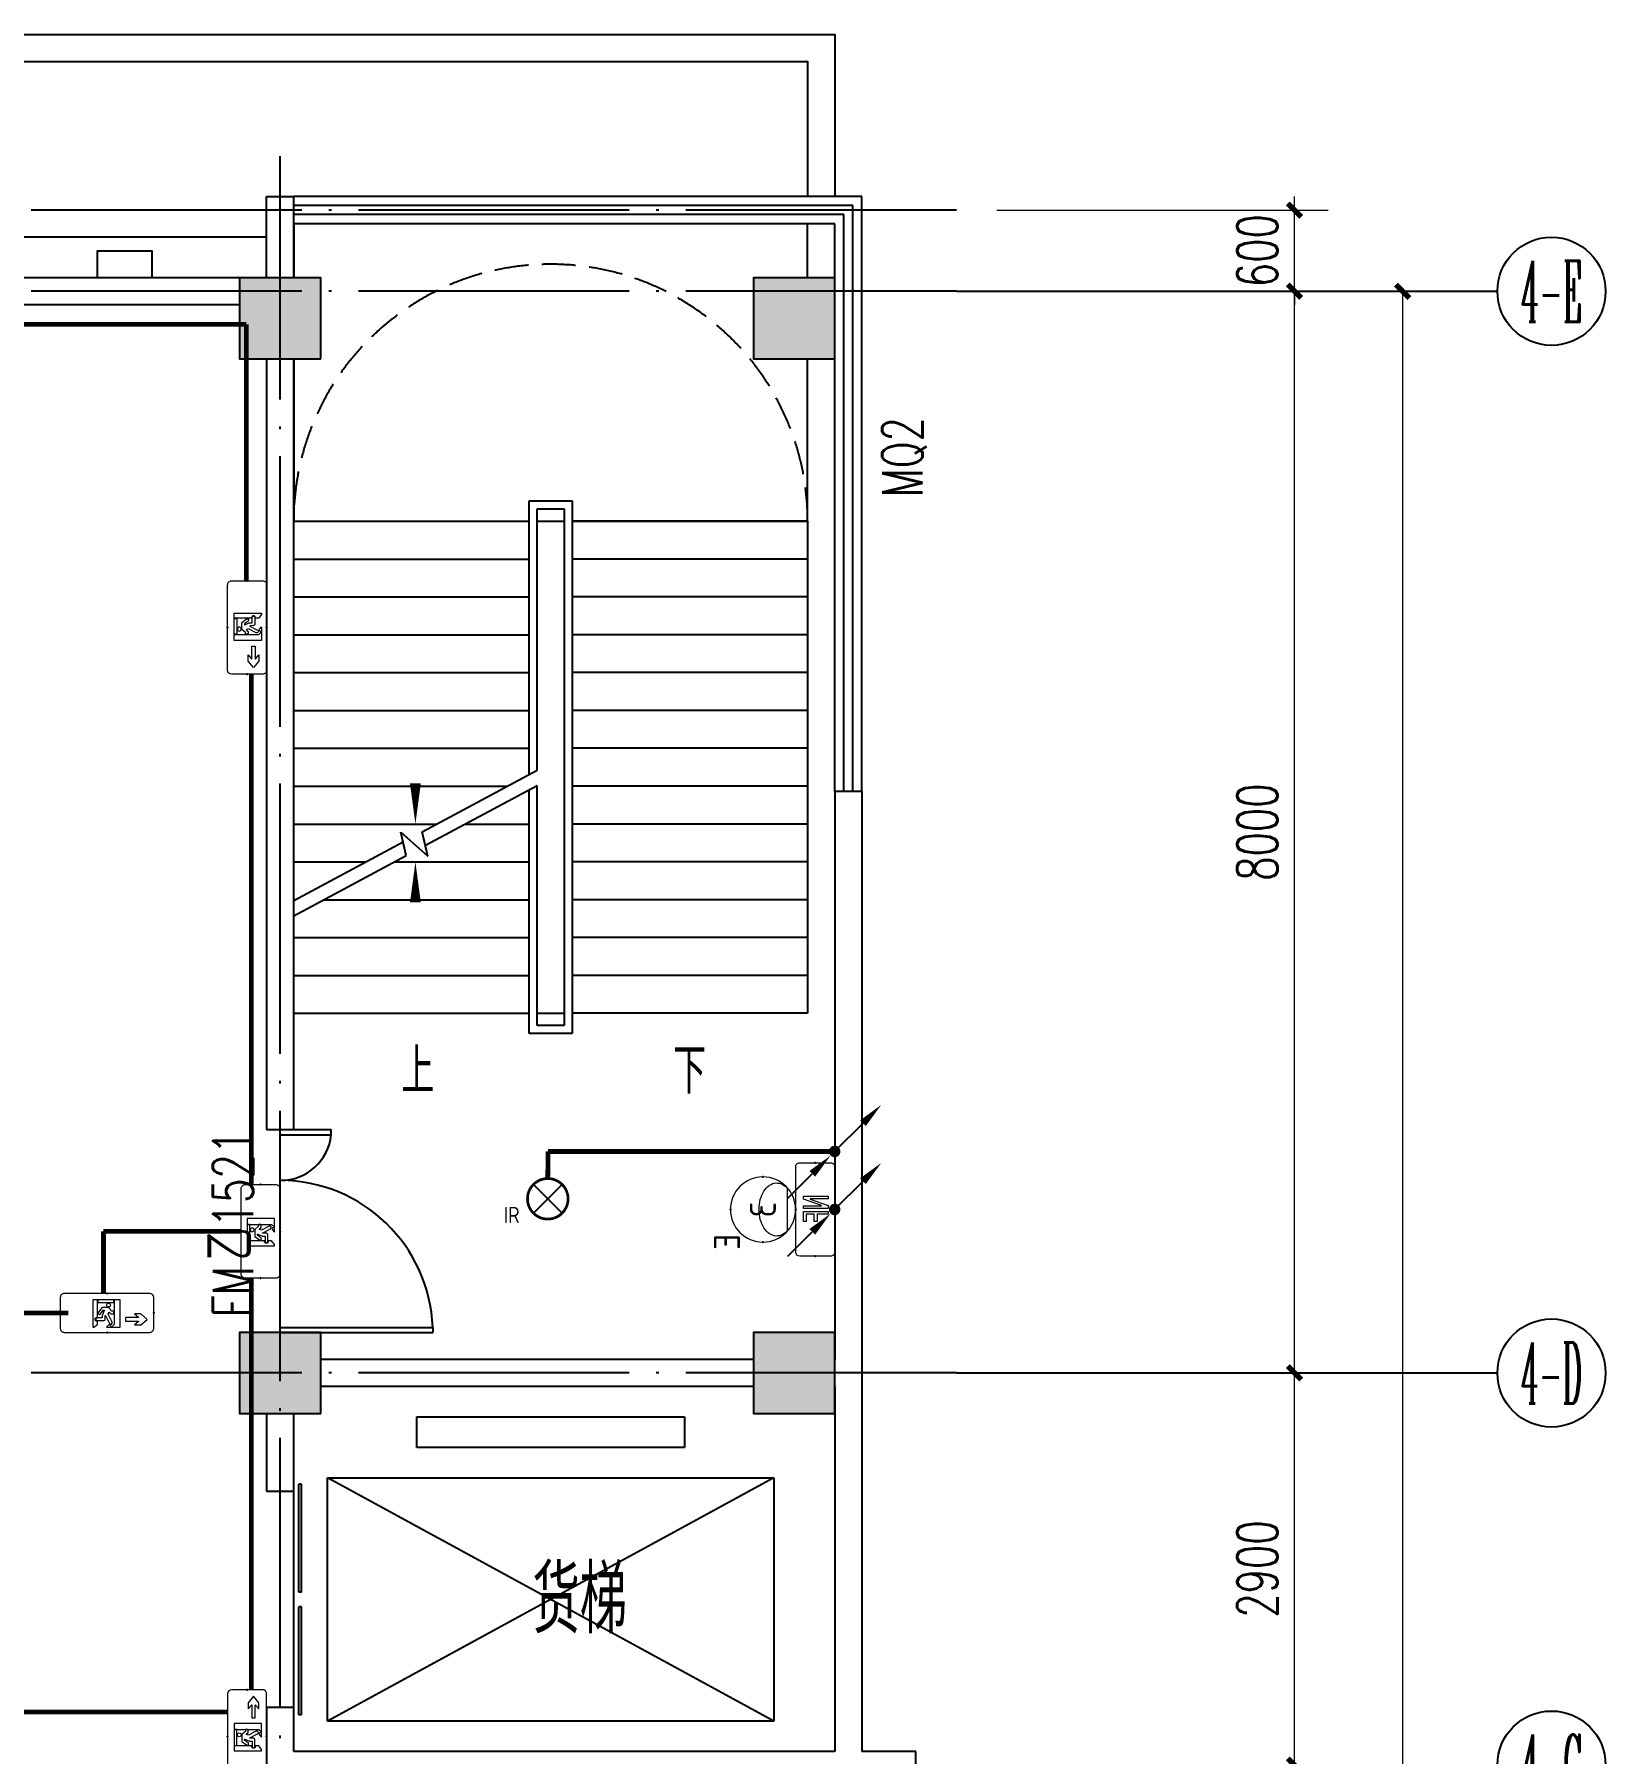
# Model space of a CAD drawing. Extents: x -124594 to 516503, y -3148 to 203159.
# Drawn here: x 142841 to 154458, y 107976 to 120691 of the extents above; entities that cross this region are included whole.
import ezdxf
from ezdxf.enums import TextEntityAlignment as Align

# ---------------------------------------------------------------- set-up
doc = ezdxf.new("R2010")
doc.units = 0
doc.header["$LTSCALE"] = 1000
doc.header["$MEASUREMENT"] = 0
doc.linetypes.add('DASH', pattern=[0.35, 0.25, -0.1])
doc.linetypes.add('DOTE', pattern=[2.42, 2, -0.2, 0.02, -0.2])
for name, color, linetype in [('AXIS', 3, 'Continuous'), ('AXIS_TEXT', 7, 'Continuous'), ('COLUMN', 9, 'Continuous'), ('CURTWALL', 4, 'Continuous'), ('DIM_SYMB', 3, 'Continuous'), ('DOOR_FIRE', 4, 'Continuous'), ('DOOR_FIRE_TEXT', 7, 'Continuous'), ('EQUIP-消防', 3, 'Continuous'), ('EQUIP-照明', 3, 'Continuous'), ('J-AXIS-轴线', 1, 'DOTE'), ('J-DOOR-门', 8, 'Continuous'), ('J-STAIR-楼梯', 142, 'Continuous'), ('J-STAIR-电梯', 142, 'Continuous'), ('J-WALL-墙体', 2, 'Continuous'), ('LWIRE', 4, 'Continuous'), ('PUB_HATCH', 8, 'Continuous'), ('PUB_TEXT', 7, 'Continuous'), ('WINDOW_TEXT', 7, 'Continuous'), ('WIRE-应急', 1, 'DASH'), ('WIRE-照明', 1, 'Continuous'), ('外墙装饰线', 181, 'Continuous'), ('装饰柱', 7, 'Continuous')]:
    doc.layers.add(name, color=color, linetype=linetype)
doc.layers.add('建筑底图', color=8, linetype='Continuous', lineweight=5)
doc.styles.add('_TCH_AXIS', font='COMPLEX', dxfattribs={"bigfont": 'GBCBIG'})
doc.styles.add('_TCH_DIM', font='SIMPLEX', dxfattribs={"bigfont": 'GBCBIG'})
doc.styles.add('_TCH_DIM_T3', font='SIMPLEX', dxfattribs={"width": 0.705882, "bigfont": 'GBCBIG'})
doc.styles.add('_TCH_WINDOW', font='SIMPLEX', dxfattribs={"height": 3.5, "bigfont": 'GBCBIG'})
doc.styles.add('_TEL_ATTDEF', font='GBENOR', dxfattribs={"width": 0.8, "height": 3, "bigfont": 'GBCBIG'})
doc.styles.add('_TEL_DIM', font='SIMPLEX', dxfattribs={"width": 0.8, "height": 3.5, "bigfont": 'HZTXT'})
doc.styles.add('COMPLEX', font='COMPLEX')
doc.styles.add('HZ', font='simplex.shx', dxfattribs={"width": 0.7, "bigfont": 'hztxt.shx'})
doc.styles.get("Standard").update_dxf_attribs({"font": 'gbenor.shx', "bigfont": 'gbcbig.shx'})
doc.dimstyles.new('_TCH_ARCH&&100', dxfattribs={"dimtxt": 297.5, "dimasz": 100, "dimexe": 250, "dimexo": 300, "dimgap": 126.25, "dimtad": 1, "dimdec": 0, "dimzin": 0, "dimdsep": 46, "dimtxsty": '_TCH_DIM_T3', "dimblk": 'ARCHTICK', "dimcen": 0.09, "dimclrt": 7, "dimazin": 2, "dimtfac": 1, "dimtdec": 0, "dimtix": 1, "dimtmove": 2, "dimatfit": 3, "dimfxl": 1, "dimtolj": 1, "dimtzin": 0, "dimarcsym": 0})

# ---------------------------------------------------------------- blocks, each defined once
blk = doc.blocks.new('_FZH')
blk.add_lwpolyline([(-0.5, -0.5), (0.5, -0.5), (0.5, 0.5), (-0.5, 0.5)], close=True)
at = {"layer": 'PUB_HATCH'}
blk.add_solid([(-0.5, -0.5), (0.5, -0.5), (-0.5, 0.5), (0.5, 0.5)], dxfattribs=at)
blk = doc.blocks.new('_AXISO')
blk.add_circle((0, 0), 0.5)
at = {"layer": 'AXIS_TEXT', "style": 'COMPLEX', "width": 1.041667}
blk.add_attdef('A', text='', height=0.56, dxfattribs=at).set_placement((-0.25, -0.28), (0.25, -0.28), align=Align.FIT)
blk = doc.blocks.new('_ArchTick')
at = {"color": 0, "linetype": 'ByBlock', "const_width": 0.4}
blk.add_lwpolyline([(-0.5, -0.5), (0.5, 0.5)], dxfattribs=at)
blk = doc.blocks.new('*D168')
at = {"layer": 'AXIS', "color": 0, "lineweight": -2, "transparency": 16777216}
for p, q in [((149958, 118791), (153208, 118791)), ((152958, 94791), (152958, 118791)), ((149958, 94791), (153208, 94791))]:
    blk.add_line(p, q, dxfattribs=at)
at = {"layer": 'Defpoints', "color": 0, "transparency": 16777216}
for p in [(149658, 118791), (152958, 118791), (149658, 94791)]:
    blk.add_point(p, dxfattribs=at)
at = {"layer": 'AXIS', "color": 0, "lineweight": -2, "transparency": 16777216, "xscale": 100, "yscale": 100, "zscale": 100}
for p, rotation in [((152958, 118791), 90), ((152958, 94791), 270)]:
    blk.add_blockref('_ArchTick', p, dxfattribs=dict(at, rotation=rotation))
at = {"layer": 'AXIS', "color": 7, "transparency": 16777216, "insert": (152683, 106791), "char_height": 297.5, "attachment_point": 5, "rotation": 90, "style": '_TCH_DIM_T3'}
blk.add_mtext('\\A1;24000', dxfattribs=at)
blk = doc.blocks.new('*D173')
at = {"layer": 'AXIS', "color": 0, "lineweight": -2, "transparency": 16777216}
for p, q in [((149958, 110791), (152408, 110791)), ((152158, 107891), (152158, 110791)), ((149958, 107891), (152408, 107891))]:
    blk.add_line(p, q, dxfattribs=at)
at = {"layer": 'Defpoints', "color": 0, "transparency": 16777216}
for p in [(149658, 110791), (152158, 110791), (149658, 107891)]:
    blk.add_point(p, dxfattribs=at)
at = {"layer": 'AXIS', "color": 0, "lineweight": -2, "transparency": 16777216, "xscale": 100, "yscale": 100, "zscale": 100}
for p, rotation in [((152158, 110791), 90), ((152158, 107891), 270)]:
    blk.add_blockref('_ArchTick', p, dxfattribs=dict(at, rotation=rotation))
at = {"layer": 'AXIS', "color": 7, "transparency": 16777216, "insert": (151883, 109341), "char_height": 297.5, "attachment_point": 5, "rotation": 90, "style": '_TCH_DIM_T3'}
blk.add_mtext('\\A1;2900', dxfattribs=at)
blk = doc.blocks.new('*D174')
at = {"layer": 'AXIS', "color": 0, "lineweight": -2, "transparency": 16777216}
for p, q in [((149958, 118791), (152408, 118791)), ((152158, 110791), (152158, 118791)), ((149958, 110791), (152408, 110791))]:
    blk.add_line(p, q, dxfattribs=at)
at = {"layer": 'Defpoints', "color": 0, "transparency": 16777216}
for p in [(149658, 118791), (152158, 118791), (149658, 110791)]:
    blk.add_point(p, dxfattribs=at)
at = {"layer": 'AXIS', "color": 0, "lineweight": -2, "transparency": 16777216, "xscale": 100, "yscale": 100, "zscale": 100}
for p, rotation in [((152158, 118791), 90), ((152158, 110791), 270)]:
    blk.add_blockref('_ArchTick', p, dxfattribs=dict(at, rotation=rotation))
at = {"layer": 'AXIS', "color": 7, "transparency": 16777216, "insert": (151883, 114791), "char_height": 297.5, "attachment_point": 5, "rotation": 90, "style": '_TCH_DIM_T3'}
blk.add_mtext('\\A1;8000', dxfattribs=at)
blk = doc.blocks.new('*D175')
at = {"layer": 'AXIS', "color": 0, "lineweight": -2, "transparency": 16777216}
for p, q in [((152158, 119391), (152158, 119491)), ((149958, 119391), (152408, 119391)), ((152158, 118791), (152158, 119391)), ((149958, 118791), (152408, 118791)), ((152158, 118791), (152158, 118691))]:
    blk.add_line(p, q, dxfattribs=at)
at = {"layer": 'Defpoints', "color": 0, "transparency": 16777216}
for p in [(149658, 119391), (152158, 119391), (149658, 118791)]:
    blk.add_point(p, dxfattribs=at)
at = {"layer": 'AXIS', "color": 0, "lineweight": -2, "transparency": 16777216, "xscale": 100, "yscale": 100, "zscale": 100}
for p, rotation in [((152158, 119391), 270), ((152158, 118791), 90)]:
    blk.add_blockref('_ArchTick', p, dxfattribs=dict(at, rotation=rotation))
at = {"layer": 'AXIS', "color": 7, "transparency": 16777216, "insert": (151883, 119091), "char_height": 297.5, "attachment_point": 5, "rotation": 90, "style": '_TCH_DIM_T3'}
blk.add_mtext('\\A1;600', dxfattribs=at)
blk = doc.blocks.new('$DorLib2D$00000225')
at = {"color": 0}
for p, q in [((0.475, -0.0014), (0.475, 0.7521)), ((0.475, 0.7521), (0.5, 0.7521)), ((0.5, -0.0014), (0.5, 0.7521)), ((-0.5, 0), (-0.5, 0.252)), ((-0.475, 0.252), (-0.5, 0.252)), ((-0.475, 0), (-0.475, 0.252)), ((-0.475, 0), (-0.5, 0)), ((0.475, -0.0014), (0.5, -0.0014))]:
    blk.add_line(p, q, dxfattribs=at)
for centre, radius, start, end in [((0.5046, -0.0019), 0.7546, 92.24927, 179.72377), ((-0.5008, 0.0026), 0.2508, 359.78987, 84.09744)]:
    blk.add_arc(centre, radius, start, end, dxfattribs=at)
blk = doc.blocks.new('$DORLIB2D$00000127')
at = {"color": 0}
for points in [[(-0.5333, 0.7949), (-0.5333, 0.6904)], [(-0.0333, 0.7949), (-0.5333, 0.7949)], [(-0.0333, 0.7949), (-0.0333, 0.6904)], [(0.5333, 0.7949), (0.0333, 0.7949)], [(0.0333, 0.7949), (0.0333, 0.6904)], [(0.5333, 0.7949), (0.5333, 0.6904)], [(-0.0333, 0.6904), (-0.5333, 0.6904)], [(0.5333, 0.6904), (0.0333, 0.6904)], [(0.5, 0.5), (-0.5, 0.5)]]:
    blk.add_lwpolyline(points, dxfattribs=at)
blk = doc.blocks.new('$equip_U$00000091(cyquan-PC)')
at = {"lineweight": 0}
for p, q in [((0.031, 0.482), (0.031, 0.098)), ((0.183, 0.482), (0.031, 0.482)), ((0.072, 0.44), (0.183, 0.44)), ((0.072, 0.314), (0.072, 0.44)), ((0.183, 0.314), (0.072, 0.314)), ((0.072, 0.271), (0.183, 0.271)), ((0.072, 0.098), (0.072, 0.271)), ((0.183, 0.44), (0.183, 0.482)), ((0.183, 0.271), (0.183, 0.314)), ((0.031, 0.098), (0.072, 0.098))]:
    blk.add_line(p, q, dxfattribs=at)
blk.add_lwpolyline([(-0.658, 0), (0.658, 0, 0.414214), (0.72, 0.062), (0.72, 0.538, 0.414213), (0.658, 0.6), (-0.658, 0.6, 0.414214), (-0.72, 0.538, 0), (-0.72, 0.062, 0.414245), (-0.658, 0, 18481.445439)], format="xyb", dxfattribs=at)
blk.add_lwpolyline([(-0.203, 0.482), (-0.203, 0.098), (-0.162, 0.098), (-0.162, 0.377), (-0.16, 0.377), (-0.061, 0.098), (-0.016, 0.098), (-0.016, 0.482), (-0.057, 0.482), (-0.057, 0.204), (-0.059, 0.204), (-0.158, 0.482)], close=True, dxfattribs=at)
for p in [(0, 0.6), (-0.72, 0.3), (0.72, 0.3), (0, 0)]:
    blk.add_point(p)
at = {"color": 7, "style": '_TEL_DIM', "flags": 1}
for tag in ['A', 'REMARK']:
    blk.add_attdef(tag, text='', height=0.00002, dxfattribs=at).set_placement((0, 0), align=Align.MIDDLE_CENTER)
blk = doc.blocks.new('$equip_U$00000078(OW7S4Z35Z8O8O2W)')
at = {"xscale": 1.59999999999984, "yscale": 1.59999999999984, "zscale": 1.59999999999984}
blk.add_blockref('$equip_U$00000091(cyquan-PC)', (0, 0), dxfattribs=at)
at = {"color": 7, "style": '_TEL_DIM', "flags": 1}
blk.add_attdef('A', text='', height=0.0000333, dxfattribs=at).set_placement((0, 0), align=Align.MIDDLE_CENTER)
blk = doc.blocks.new('$equip_U$00000137(cyquan-PC)')
at = {"color": 253, "lineweight": 0}
for p, q in [((-0.188, 0.532), (-0.222, 0.519)), ((-0.153, 0.543), (-0.188, 0.532)), ((-0.116, 0.552), (-0.153, 0.543)), ((-0.078, 0.558), (-0.116, 0.552)), ((-0.039, 0.562), (-0.078, 0.558)), ((0, 0.563), (-0.039, 0.562)), ((0.039, 0.562), (0, 0.563)), ((0.078, 0.558), (0.039, 0.562)), ((0.116, 0.552), (0.078, 0.558)), ((0.153, 0.543), (0.116, 0.552)), ((0.188, 0.532), (0.153, 0.543)), ((0.222, 0.519), (0.188, 0.532)), ((-0.405, 0.328), (-0.409, 0.302)), ((-0.409, 0.302), (-0.408, 0.276)), ((-0.408, 0.276), (-0.404, 0.25)), ((-0.398, 0.353), (-0.405, 0.328)), ((-0.387, 0.378), (-0.398, 0.353)), ((-0.373, 0.402), (-0.387, 0.378)), ((-0.355, 0.426), (-0.373, 0.402)), ((-0.334, 0.448), (-0.355, 0.426)), ((-0.31, 0.468), (-0.334, 0.448)), ((-0.283, 0.487), (-0.31, 0.468)), ((-0.254, 0.504), (-0.283, 0.487)), ((-0.222, 0.519), (-0.254, 0.504)), ((0.254, 0.504), (0.222, 0.519)), ((0.283, 0.487), (0.254, 0.504)), ((0.31, 0.468), (0.283, 0.487)), ((0.334, 0.448), (0.31, 0.468)), ((0.355, 0.426), (0.334, 0.448)), ((0.373, 0.402), (0.355, 0.426)), ((0.387, 0.378), (0.373, 0.402)), ((0.398, 0.353), (0.387, 0.378)), ((0.405, 0.328), (0.398, 0.353)), ((0.404, 0.25), (0.408, 0.276)), ((0.409, 0.302), (0.405, 0.328)), ((0.408, 0.276), (0.409, 0.302)), ((-0.404, 0.25), (-0.396, 0.224)), ((-0.396, 0.224), (-0.385, 0.199)), ((-0.385, 0.199), (-0.37, 0.175)), ((-0.37, 0.175), (-0.352, 0.152)), ((-0.352, 0.152), (-0.33, 0.131)), ((-0.33, 0.131), (0.33, 0.131)), ((0.33, 0.131), (0.352, 0.152)), ((0.352, 0.152), (0.37, 0.175)), ((0.37, 0.175), (0.385, 0.199)), ((0.385, 0.199), (0.396, 0.224)), ((0.396, 0.224), (0.404, 0.25))]:
    blk.add_line(p, q, dxfattribs=at)
at = {"lineweight": 0}
blk.add_circle((0, 0.502), 0.502, dxfattribs=at)
for p in [(0, 1.005), (-0.502, 0.502), (0.502, 0.502)]:
    blk.add_point(p)
at = {"color": 7, "style": '_TEL_DIM'}
blk.add_attdef('$TEXT$', text='', height=0.4, dxfattribs=at).set_placement((0.5, 1.056), align=Align.MIDDLE_CENTER)
at = {"color": 7, "lineweight": 0, "style": '_TEL_DIM'}
blk.add_attdef('3', text='', height=0.4, dxfattribs=at).set_placement((0.002, 0.502), align=Align.MIDDLE_CENTER)
at = {"color": 7, "style": '_TEL_DIM', "flags": 1}
for tag in ['A', 'REMARK']:
    blk.add_attdef(tag, text='', height=0.00002, dxfattribs=at).set_placement((0, 0), align=Align.MIDDLE_CENTER)
blk = doc.blocks.new('$equip_U$00000082(OW7S4Z35Z8O8O2W)')
ref = blk.add_blockref('$equip_U$00000137(cyquan-PC)', (0, -0.804), dxfattribs=dict(xscale=1.59999999999984, yscale=1.59999999999984, zscale=1.59999999999984))
ref.add_attrib('3', '3', dxfattribs={"color": 7, "lineweight": 0, "height": 0.64, "style": '_TEL_ATTDEF'}).set_placement((0.004, 0), align=Align.MIDDLE_CENTER)
ref.add_attrib('$TEXT$', 'E', dxfattribs={"color": 7, "height": 0.64, "style": '_TEL_ATTDEF'}).set_placement((0.799, 0.886), align=Align.MIDDLE_CENTER)
at = {"color": 7, "style": '_TEL_DIM', "flags": 1}
blk.add_attdef('A', text='', height=0.0000333, dxfattribs=at).set_placement((0, 0), align=Align.MIDDLE_CENTER)
blk = doc.blocks.new('$equip_U$00000087(cyquan-PC)')
at = {"lineweight": 0}
blk.add_lwpolyline([(-0.658, 0), (0.658, 0, 0.414214), (0.72, 0.062), (0.72, 0.538, 0.414213), (0.658, 0.6), (-0.658, 0.6, 0.414214), (-0.72, 0.538, 0), (-0.72, 0.062, 0.414245), (-0.658, 0, 18481.445439)], format="xyb", dxfattribs=at)
for points in [[(-0.108, 0.508), (-0.108, 0.131), (-0.066, 0.089), (-0.201, 0.089), (-0.201, 0.51), (-0.11, 0.51, -0.414214)], [(-0.102, 0.468, -0.414214), (-0.104, 0.47), (-0.104, 0.508, -0.414214), (-0.102, 0.51), (0.138, 0.51, -0.414214), (0.14, 0.508), (0.14, 0.47, -0.414214), (0.138, 0.468)], [(-0.104, 0.334, -0.414214), (-0.102, 0.336), (-0.075, 0.336), (-0.034, 0.385, -0.221695), (-0.018, 0.392), (0.073, 0.392, -0.235469), (0.08, 0.389), (0.132, 0.32, -1), (0.098, 0.296), (0.057, 0.35), (0.046, 0.35, 0.542956), (0.042, 0.344), (0.07, 0.281, -0.096289), (0.073, 0.268), (0.074, 0.232), (0.153, 0.232, -1), (0.153, 0.19), (0.05, 0.19, -0.404026), (0.029, 0.211), (0.027, 0.267, 0.774283), (0.023, 0.268), (-0.039, 0.148, -1), (-0.08, 0.169), (-0.019, 0.289), (-0.031, 0.318, 0.554309), (-0.038, 0.319), (-0.057, 0.297, -0.221695), (-0.062, 0.294), (-0.102, 0.294, -0.414214), (-0.104, 0.296)], [(0.22, 0.089), (0.204, 0.089), (0.145, 0.131), (0.145, 0.182), (0.153, 0.182, 1), (0.153, 0.241), (0.145, 0.241), (0.145, 0.508, -0.414214), (0.147, 0.51), (0.22, 0.51)], [(0.01, 0.089), (-0.055, 0.089, -0.912194), (-0.025, 0.119)]]:
    blk.add_lwpolyline(points, format="xyb", close=True, dxfattribs=at)
blk.add_circle((-0.024, 0.43), 0.0295, dxfattribs=at)
for p in [(0, 0.6), (-0.72, 0.3), (0.72, 0.3), (0, 0)]:
    blk.add_point(p)
at = {"color": 7, "style": '_TEL_DIM', "flags": 1}
for tag in ['A', 'REMARK']:
    blk.add_attdef(tag, text='', height=0.00002, dxfattribs=at).set_placement((0, 0), align=Align.MIDDLE_CENTER)
blk = doc.blocks.new('$equip_U$00000076(OW7S4Z35Z8O8O2W)')
at = {"xscale": 1.59999999999984, "yscale": 1.59999999999984, "zscale": 1.59999999999984}
blk.add_blockref('$equip_U$00000087(cyquan-PC)', (0, 0), dxfattribs=at)
at = {"color": 7, "style": '_TEL_DIM', "flags": 1}
blk.add_attdef('A', text='', height=0.0000333, dxfattribs=at).set_placement((0, 0), align=Align.MIDDLE_CENTER)
blk = doc.blocks.new('$equip_U$00000090(cyquan-PC)')
at = {"lineweight": 0}
blk.add_lwpolyline([(-0.658, 0), (0.658, 0, 0.414214), (0.72, 0.062), (0.72, 0.538, 0.414213), (0.658, 0.6), (-0.658, 0.6, 0.414214), (-0.72, 0.538, 0), (-0.72, 0.062, 0.414245), (-0.658, 0, 18481.445439)], format="xyb", dxfattribs=at)
for points in [[(-0.22, 0.08), (-0.204, 0.08), (-0.145, 0.122), (-0.145, 0.172), (-0.153, 0.172, -1), (-0.153, 0.231), (-0.145, 0.231), (-0.145, 0.499, 0.414214), (-0.147, 0.501), (-0.22, 0.501)], [(0.104, 0.325, 0.414214), (0.102, 0.327), (0.075, 0.327), (0.034, 0.375, 0.221695), (0.018, 0.383), (-0.073, 0.383, 0.235469), (-0.08, 0.379), (-0.132, 0.31, 1), (-0.098, 0.286), (-0.057, 0.341), (-0.046, 0.341, -0.542956), (-0.042, 0.335), (-0.07, 0.271, 0.096289), (-0.073, 0.258), (-0.074, 0.223), (-0.153, 0.223, 1), (-0.153, 0.181), (-0.05, 0.181, 0.404026), (-0.029, 0.201), (-0.027, 0.258, -0.774283), (-0.023, 0.259), (0.039, 0.138, 1), (0.08, 0.159), (0.019, 0.279), (0.031, 0.308, -0.554309), (0.038, 0.309), (0.057, 0.287, 0.221695), (0.062, 0.285), (0.102, 0.285, 0.414214), (0.104, 0.287)], [(0.102, 0.459, 0.414214), (0.104, 0.461), (0.104, 0.499, 0.414214), (0.102, 0.501), (-0.138, 0.501, 0.414214), (-0.14, 0.499), (-0.14, 0.461, 0.414214), (-0.138, 0.459)], [(0.108, 0.499), (0.108, 0.122), (0.066, 0.08), (0.201, 0.08), (0.201, 0.501), (0.11, 0.501, 0.414214)], [(0.519, 0.119), (0.618, 0.201), (0.519, 0.284), (0.423, 0.284), (0.484, 0.233, -0.700208), (0.483, 0.229), (0.287, 0.229), (0.287, 0.174), (0.483, 0.174, -0.700208), (0.484, 0.17), (0.423, 0.119)], [(-0.01, 0.08), (0.055, 0.08, 0.912194), (0.025, 0.109)]]:
    blk.add_lwpolyline(points, format="xyb", close=True, dxfattribs=at)
blk.add_circle((0.024, 0.421), 0.0295, dxfattribs=at)
for p in [(0, 0.6), (-0.72, 0.3), (0.72, 0.3), (0, 0)]:
    blk.add_point(p)
at = {"color": 7, "style": '_TEL_DIM', "flags": 1}
for tag in ['A', 'REMARK']:
    blk.add_attdef(tag, text='', height=0.00002, dxfattribs=at).set_placement((0, 0), align=Align.MIDDLE_CENTER)
blk = doc.blocks.new('$equip_U$00000079(OW7S4Z35Z8O8O2W)')
at = {"xscale": -1.59999999999984, "yscale": 1.59999999999984, "zscale": 1.59999999999984}
blk.add_blockref('$equip_U$00000090(cyquan-PC)', (0, 0), dxfattribs=at)
at = {"color": 7, "style": '_TEL_DIM', "flags": 1}
blk.add_attdef('A', text='', height=0.0000333, dxfattribs=at).set_placement((0, 0), align=Align.MIDDLE_CENTER)
blk = doc.blocks.new('$equip$00002530')
for p, q in [((-0.354, 0.354), (0.354, -0.354)), ((0.354, 0.354), (-0.354, -0.354))]:
    blk.add_line(p, q)
at = {"const_width": 0.0667}
blk.add_lwpolyline([(0, 0.5, -1), (0, -0.5, -1), (0, 0.5, -2.479085)], format="xyb", dxfattribs=at)
blk.add_circle((0, 0), 0.5)
for p in [(0, 0.5), (-0.5, 0), (0.5, 0), (0, -0.5)]:
    blk.add_point(p)
at = {"color": 7, "style": '_TEL_DIM', "flags": 1}
blk.add_attdef('A', text='', height=0.00002, dxfattribs=at).set_placement((0, 0), align=Align.MIDDLE_CENTER)
at = {"color": 7, "style": '_TEL_DIM'}
blk.add_attdef('$TEXT$', text='', height=0.4, dxfattribs=at).set_placement((0.887, -0.396), align=Align.MIDDLE_CENTER)
blk = doc.blocks.new('$TelecSys$00000081')
for p, q in [((0.104, 0.104), (0.104, 0.104)), ((-0.104, -0.104), (-0.104, -0.104)), ((-1.15, -1.15), (-0.55, -0.55))]:
    blk.add_line(p, q)
at = {"const_width": 0.142}
blk.add_lwpolyline([(0.071, 0, 1), (-0.071, 0, 1)], format="xyb", close=True, dxfattribs=at)
blk.add_solid([(-0.62, -0.48), (-0.48, -0.62), (-0.1, -0.1)])
at = {"width": 0.8, "flags": 9}
blk.add_attdef('A', (0, 0), '', height=0.00002, rotation=180, dxfattribs=at)
blk = doc.blocks.new('$TelecSys$00000079')
for p, q in [((0.7, 0.7), (0, 0)), ((0.104, 0.104), (0.104, 0.104)), ((-0.104, -0.104), (-0.104, -0.104))]:
    blk.add_line(p, q)
at = {"const_width": 0.142}
blk.add_lwpolyline([(-0.071, 0, 1), (0.071, 0, 1)], format="xyb", close=True, dxfattribs=at)
blk.add_solid([(0.63, 0.77), (0.77, 0.63), (1.15, 1.15)])
at = {"width": 0.8, "flags": 9}
blk.add_attdef('A', (0, 0), '', height=0.00002, dxfattribs=at)
blk = doc.blocks.new('HGSDEWS')
at = {"layer": 'AXIS', "color": 8}
for p, q in [((149658.3, 118790.8), (153658.3, 118790.8)), ((149658.3, 110790.8), (153658.3, 110790.8))]:
    blk.add_line(p, q, dxfattribs=at)
at = {"layer": 'CURTWALL', "color": 8}
for p, q in [((148958.3, 119490.8), (144758.3, 119490.8)), ((148891.7, 119424.1), (144758.3, 119424.1)), ((148891.7, 115090.8), (148891.7, 119424.1)), ((148958.3, 115090.8), (148958.3, 119490.8)), ((148825, 119357.5), (144758.3, 119357.5)), ((148758.3, 119290.8), (144758.3, 119290.8)), ((148758.3, 115090.8), (148758.3, 119290.8)), ((148825, 115090.8), (148825, 119357.5))]:
    blk.add_line(p, q, dxfattribs=at)
at = {"layer": 'DIM_SYMB', "color": 8}
for points in [[(147658.3, 113310.8, 0, 0, 0), (147658.3, 118190.8, 0, 0, 0), (145658.3, 118190.8, 0, 0, 0), (145658.3, 114850.8, 0, 80, 0), (145658.3, 115150.8, 0, 0, 0)], [(145658.3, 113310.8, 0, 0, 0), (145658.3, 114570.8, 0, 80, 0), (145658.3, 114270.8, 0, 0, 0)]]:
    blk.add_lwpolyline(points, format="xyseb", dxfattribs=at)
at = {"layer": 'J-AXIS-轴线', "color": 8}
for p, q in [((144658.3, 93790.8), (144658.3, 119790.8)), ((149658.3, 119390.8), (101158.3, 119390.8)), ((149658.3, 118790.8), (101158.3, 118790.8)), ((149658.3, 110790.8), (101158.3, 110790.8))]:
    blk.add_line(p, q, dxfattribs=at)
at = {"layer": 'J-STAIR-楼梯', "color": 8}
for p, q in [((148558.3, 119290.8), (144758.3, 119290.8)), ((144758.3, 119290.8), (144758.3, 118890.8)), ((148558.3, 118890.8), (148558.3, 119290.8)), ((144758.3, 118290.8), (144758.3, 117090.8)), ((148558.3, 117090.8), (148558.3, 118290.8)), ((146498.3, 115217.9), (146498.3, 117240.8)), ((146498.3, 117240.8), (146818.3, 117240.8)), ((146818.3, 117240.8), (146818.3, 113300.8)), ((146558.3, 115250), (146558.3, 117180.8)), ((146558.3, 117180.8), (146758.3, 117180.8)), ((146758.3, 117180.8), (146758.3, 113360.8)), ((144758.3, 114285), (144758.3, 117090.8)), ((144758.3, 117090.8), (146498.3, 117090.8)), ((144758.3, 117090.8), (146498.3, 117090.8)), ((146558.3, 115250), (146558.3, 117090.8)), ((146558.3, 117090.8), (146758.3, 117090.8)), ((146758.3, 117090.8), (146758.3, 113450.8)), ((148558.3, 117090.8), (146818.3, 117090.8)), ((146818.3, 117090.8), (148558.3, 117090.8)), ((148558.3, 117090.8), (148558.3, 113450.8)), ((144758.3, 116810.8), (146498.3, 116810.8)), ((148558.3, 116810.8), (146818.3, 116810.8)), ((144758.3, 116530.8), (146498.3, 116530.8)), ((148558.3, 116530.8), (146818.3, 116530.8)), ((144758.3, 116250.8), (146498.3, 116250.8)), ((148558.3, 116250.8), (146818.3, 116250.8)), ((144758.3, 115970.8), (146498.3, 115970.8)), ((148558.3, 115970.8), (146818.3, 115970.8)), ((144758.3, 115690.8), (146498.3, 115690.8)), ((148558.3, 115690.8), (146818.3, 115690.8)), ((144758.3, 115410.8), (146498.3, 115410.8)), ((148558.3, 115410.8), (146818.3, 115410.8)), ((145708.1, 114794.2), (146558.3, 115250)), ((144758.3, 115130.8), (146335.9, 115130.8)), ((145731.7, 114693.4), (146558.3, 115136.6)), ((146498.3, 113300.8), (146498.3, 115104.4)), ((146558.3, 113450.8), (146558.3, 115136.6)), ((146558.3, 113360.8), (146558.3, 115136.6)), ((148558.3, 115130.8), (146818.3, 115130.8)), ((144758.3, 114850.8), (145813.6, 114850.8)), ((146025.3, 114850.8), (146498.3, 114850.8)), ((148558.3, 114850.8), (146818.3, 114850.8)), ((144758.3, 114285), (145567.3, 114718.7)), ((145591, 114617.9), (145550.2, 114791.7)), ((145550.2, 114791.7), (145750.7, 114612.4)), ((145750.7, 114612.4), (145708.1, 114794.2)), ((144758.3, 114171.6), (145591, 114617.9)), ((144758.3, 114570.8), (145291.4, 114570.8)), ((145503, 114570.8), (146498.3, 114570.8)), ((148558.3, 114570.8), (146818.3, 114570.8)), ((144758.3, 114290.8), (144769.1, 114290.8)), ((144980.7, 114290.8), (146498.3, 114290.8)), ((148558.3, 114290.8), (146818.3, 114290.8)), ((144758.3, 113450.8), (144758.3, 114171.6)), ((144758.3, 114010.8), (146498.3, 114010.8)), ((148558.3, 114010.8), (146818.3, 114010.8)), ((144758.3, 113730.8), (146498.3, 113730.8)), ((148558.3, 113730.8), (146818.3, 113730.8)), ((144758.3, 113450.8), (146498.3, 113450.8)), ((146558.3, 113450.8), (146758.3, 113450.8)), ((148558.3, 113450.8), (146818.3, 113450.8)), ((146818.3, 113300.8), (146498.3, 113300.8)), ((146758.3, 113360.8), (146558.3, 113360.8))]:
    blk.add_line(p, q, dxfattribs=at)
for points in [[(136058.3, 119190.8), (136058.3, 120690.8), (148658.3, 120690.8), (148758.3, 120690.8), (148758.3, 119490.8)], [(136258.3, 119190.8), (136258.3, 120490.8), (148558.3, 120490.8), (148558.3, 119490.8)]]:
    blk.add_lwpolyline(points, dxfattribs=at)
at = {"layer": 'J-STAIR-楼梯', "color": 8, "linetype": 'DASH'}
blk.add_arc((146658.3, 117090.8), 1900, 0, 180, dxfattribs=at)
at = {"layer": 'J-STAIR-电梯', "color": 8}
for p, q in [((145668.3, 110240.8), (145668.3, 110465.8)), ((145668.3, 110465.8), (147648.3, 110465.8)), ((147648.3, 110465.8), (147648.3, 110240.8)), ((147648.3, 110240.8), (145668.3, 110240.8)), ((145008.3, 108215.8), (145008.3, 110015.8)), ((145008.3, 110015.8), (148308.3, 110015.8)), ((148308.3, 110015.8), (145008.3, 108215.8)), ((148308.3, 108215.8), (145008.3, 110015.8)), ((148308.3, 110015.8), (148308.3, 108215.8)), ((148308.3, 108215.8), (145008.3, 108215.8))]:
    blk.add_line(p, q, dxfattribs=at)
at = {"layer": 'J-WALL-墙体', "color": 8}
for p, q in [((144558.3, 118890.8), (144558.3, 119490.8)), ((144558.3, 119490.8), (144758.3, 119490.8)), ((144758.3, 118890.8), (144758.3, 119490.8)), ((144358.3, 118890.8), (136458.3, 118890.8)), ((144358.3, 118690.8), (136458.3, 118690.8)), ((144558.3, 118290.8), (144558.3, 112590.8)), ((144758.3, 112590.8), (144758.3, 118290.8)), ((148758.3, 115090.8), (148758.3, 110890.8)), ((148958.3, 115090.8), (148758.3, 115090.8)), ((148958.3, 115090.8), (148958.3, 110790.8)), ((144558.3, 112590.8), (144758.3, 112590.8)), ((148158.3, 110890.8), (144958.3, 110890.8)), ((148958.3, 110790.8), (148958.3, 107990.8)), ((148158.3, 110690.8), (144958.3, 110690.8)), ((148758.3, 110690.8), (148758.3, 107990.8)), ((144558.3, 110490.8), (144558.3, 109915.8)), ((144758.3, 109915.8), (144758.3, 110490.8)), ((144558.3, 109915.8), (144758.3, 109915.8)), ((144758.3, 108315.8), (144558.3, 108315.8)), ((144558.3, 108315.8), (144558.3, 107890.8)), ((144758.3, 107990.8), (144758.3, 108315.8)), ((145358.3, 107990.8), (144758.3, 107990.8)), ((148758.3, 107990.8), (145358.3, 107990.8)), ((149358.3, 107990.8), (148958.3, 107990.8)), ((149358.3, 106490.8), (149358.3, 107990.8))]:
    blk.add_line(p, q, dxfattribs=at)
at = {"layer": '外墙装饰线', "color": 8}
blk.add_lwpolyline([(144558.3, 119190.8), (106258.3, 119190.8)], dxfattribs=at)
at = {"layer": '装饰柱', "color": 8}
blk.add_lwpolyline([(143308.3, 118890.8), (143308.3, 119090.8), (143708.3, 119090.8), (143708.3, 118890.8)], dxfattribs=at)
at = {"layer": 'AXIS', "color": 8}
ref = blk.add_blockref('_AXISO', (154058.3, 118790.8), dxfattribs=dict(at, xscale=800, yscale=800, zscale=800))
ref.add_attrib('A', '4-E', dxfattribs={"layer": 'AXIS_TEXT', "color": 8, "height": 452.55, "style": '_TCH_AXIS', "width": 0.333333}).set_placement((153832.1, 118564.5), (154284.6, 118564.5), align=Align.FIT)
ref = blk.add_blockref('_AXISO', (154058.3, 110790.8), dxfattribs=dict(at, xscale=800, yscale=800, zscale=800))
ref.add_attrib('A', '4-D', dxfattribs={"layer": 'AXIS_TEXT', "color": 8, "height": 452.55, "style": '_TCH_AXIS', "width": 0.328125}).set_placement((153832.1, 110564.5), (154284.6, 110564.5), align=Align.FIT)
ref = blk.add_blockref('_AXISO', (154058.3, 107890.8), dxfattribs=dict(at, xscale=800, yscale=800, zscale=800))
ref.add_attrib('A', '4-C', dxfattribs={"layer": 'AXIS_TEXT', "color": 8, "height": 452.55, "style": '_TCH_AXIS', "width": 0.33871}).set_placement((153832.1, 107664.5), (154284.6, 107664.5), align=Align.FIT)
at = {"layer": 'COLUMN', "color": 8, "xscale": 600, "yscale": 600, "zscale": 600, "rotation": 90}
for p in [(144658.3, 118590.8), (148458.3, 118590.8), (144658.3, 110790.8), (148458.3, 110790.8)]:
    blk.add_blockref('_FZH', p, dxfattribs=at)
at = {"layer": 'DOOR_FIRE', "color": 8, "xscale": -1500, "yscale": -1500, "zscale": 200, "rotation": 90}
blk.add_blockref('$DorLib2D$00000225', (144658.3, 111840.8), dxfattribs=at)
at = {"layer": 'J-DOOR-门', "color": 8, "xscale": 1600, "yscale": 200, "zscale": 200, "rotation": 270}
blk.add_blockref('$DORLIB2D$00000127', (144658.3, 109115.8), dxfattribs=at)
at = {"layer": 'DIM_SYMB', "color": 7, "style": '_TCH_DIM'}
for s, p in [('上', (145554.1, 112855.8)), ('下', (147563.4, 112855.8))]:
    blk.add_text(s, height=337.6, dxfattribs=at).set_placement(p)
at = {"layer": 'DOOR_FIRE_TEXT', "color": 8, "style": '_TCH_WINDOW', "width": 0.705882}
for s, p in [('1521', (144458.3, 111868.7)), ('FM', (144458.3, 111202.9))]:
    blk.add_text(s, height=297.5, rotation=90, dxfattribs=at).set_placement(p)
at = {"layer": 'DOOR_FIRE_TEXT', "color": 8, "style": '_TCH_WINDOW'}
blk.add_text('乙', height=337.6, rotation=90, dxfattribs=at).set_placement((144458.3, 111622.9))
at = {"layer": 'PUB_TEXT', "color": 8, "style": 'HZ', "width": 0.7}
blk.add_text('货梯', height=500, dxfattribs=at).set_placement((146523.3, 108864.5))
at = {"layer": 'WINDOW_TEXT', "color": 8, "style": '_TCH_WINDOW', "width": 0.705882}
blk.add_text('MQ2', height=297.5, rotation=90, dxfattribs=at).set_placement((149408, 117266))
at = {"layer": 'AXIS', "color": 8}
for p1, p2, distance, picture, middle in [((149658.3, 118790.8), (149658.3, 119390.8), -2500, '*D175', (151883.3, 119090.8)), ((149658.3, 94790.8), (149658.3, 118790.8), -3300, '*D168', (152683.3, 106790.8)), ((149658.3, 110790.8), (149658.3, 118790.8), -2500, '*D174', (151883.3, 114790.8)), ((149658.3, 107890.8), (149658.3, 110790.8), -2500, '*D173', (151883.3, 109340.8))]:
    dim = blk.add_aligned_dim(p1=p1, p2=p2, distance=distance, dimstyle='_TCH_ARCH&&100', dxfattribs=at)
    dim.commit()
    dim.dimension.update_dxf_attribs({"geometry": picture, "text_midpoint": middle})

msp = doc.modelspace()

# ---------------------------------------------------------------- linework, layer by layer
at = {"layer": 'WIRE-应急', "const_width": 35}
for points in [[(143656, 118547), (142580, 118547)], [(144409, 118547), (143516, 118547)], [(144409, 116649), (144409, 118547)], [(144446, 112184), (144446, 115958)], [(144370, 111838), (143352, 111838)], [(143352, 111379), (143352, 111838)], [(144446, 108449), (144446, 111492)], [(143091, 111235), (136504, 111235)], [(144270, 108284), (142731, 108284)]]:
    msp.add_lwpolyline(points, dxfattribs=at)
at = {"layer": 'WIRE-照明', "const_width": 35}
for points in [[(146639, 112429), (146637, 112229)], [(148758, 112429), (146639, 112429)]]:
    msp.add_lwpolyline(points, dxfattribs=at)

# ---------------------------------------------------------------- block references
at = {"layer": 'EQUIP-消防', "yscale": 300, "zscale": 300}
for name, p, xscale, rotation in [('$equip_U$00000079(OW7S4Z35Z8O8O2W)', (144558, 116304), 300, 90.00000000000001), ('$equip_U$00000078(OW7S4Z35Z8O8O2W)', (148758, 112000), -300, 90), ('$equip_U$00000076(OW7S4Z35Z8O8O2W)', (144658, 111838), -300, 90), ('$equip_U$00000082(OW7S4Z35Z8O8O2W)', (148228, 112000), -300, 90), ('$equip_U$00000079(OW7S4Z35Z8O8O2W)', (144558, 108103), -300, 90)]:
    msp.add_blockref(name, p, dxfattribs=dict(at, xscale=xscale, rotation=rotation))
at = {"layer": 'EQUIP-消防', "xscale": -300, "yscale": 300, "zscale": 300}
msp.add_blockref('$equip_U$00000079(OW7S4Z35Z8O8O2W)', (143378, 111091), dxfattribs=at)
at = {"layer": 'EQUIP-照明'}
ref = msp.add_blockref('$equip$00002530', (146637, 112079), dxfattribs=dict(at, xscale=-300, yscale=300, zscale=300))
ref.add_attrib('$TEXT$', 'IR', dxfattribs={"layer": '0', "color": 7, "height": 120, "style": '_TEL_ATTDEF'}).set_placement((146370, 111960), align=Align.MIDDLE_CENTER)
at = {"layer": 'LWIRE', "xscale": 300, "yscale": 300, "zscale": 300}
for name, p in [('$TelecSys$00000079', (148758, 112429)), ('$TelecSys$00000081', (148758, 112429)), ('$TelecSys$00000079', (148758, 112000)), ('$TelecSys$00000081', (148758, 112000))]:
    msp.add_blockref(name, p, dxfattribs=at)
at = {"layer": '建筑底图'}
msp.add_blockref('HGSDEWS', (0, 0), dxfattribs=at)

doc.saveas('drawing.dxf')
